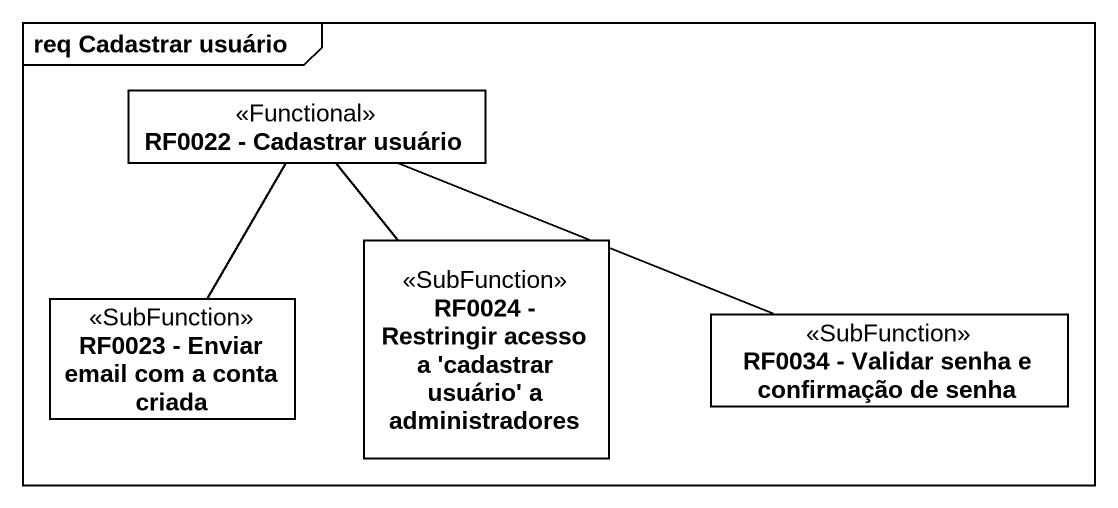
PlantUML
@startuml
mainframe req Cadastrar usuário
hide circle
hide empty members
class "RF0022 - Cadastrar usuário" as RF0022_Cadastrar_usuário <<Functional>>
class "RF0024 - Restringir acesso a 'cadastrar usuário' a administradores" as RF0024_Restringir_acesso_a <<SubFunction>>
class "RF0023 - Enviar email com a conta criada" as RF0023_Enviar_email_com_a <<SubFunction>>
class "RF0034 - Validar senha e confirmação de senha" as RF0034_Validar_senha_e <<SubFunction>>
RF0024_Restringir_acesso_a -up- RF0022_Cadastrar_usuário
RF0023_Enviar_email_com_a -up- RF0022_Cadastrar_usuário
RF0034_Validar_senha_e -left- RF0022_Cadastrar_usuário
@enduml
